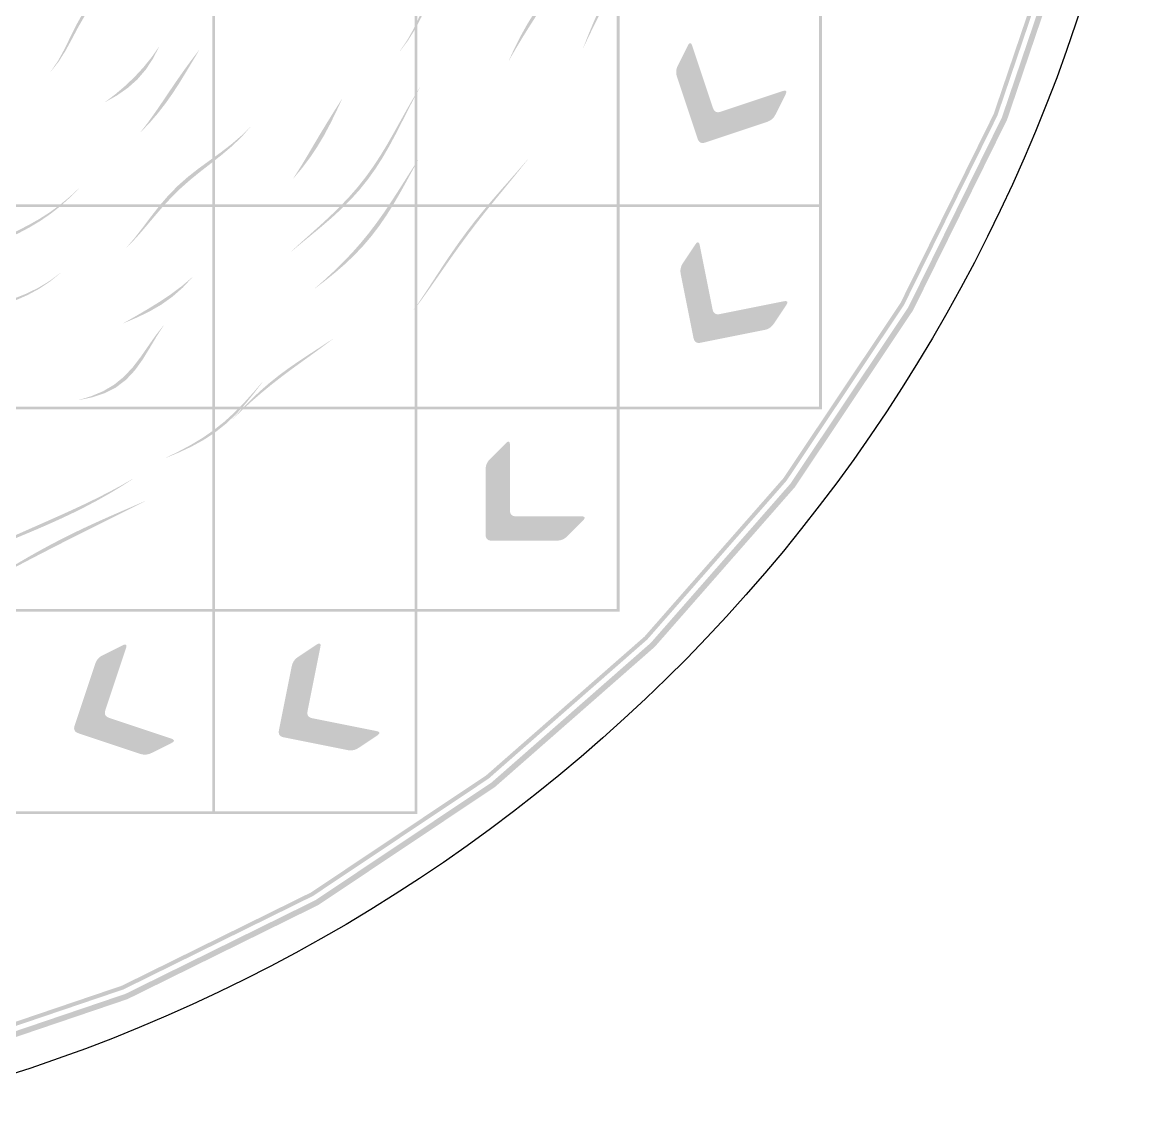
# Model space of a CAD drawing. Header units: millimetres. Extents: x 0 to 409, y 0 to 409.
# Drawn here: x 268.5 to 405.5, y 3.8 to 139.8 of the extents above; entities that cross this region are included whole.
import ezdxf

# ---------------------------------------------------------------- set-up
doc = ezdxf.new("R2010")
doc.units = ezdxf.units.MM
doc.layers.add('CUT', color=1, linetype='Continuous')
doc.layers.add('RASTER', color=7, linetype='Continuous')

msp = doc.modelspace()

# ---------------------------------------------------------------- hatches: boundary and pattern name
at = {"layer": 'RASTER'}
h = msp.add_hatch(color=7, dxfattribs=at)
h.paths.add_polyline_path([(405.485, 204.643), (403.766, 178.427), (398.641, 152.661), (390.196, 127.784), (378.577, 104.221), (363.981, 82.378), (346.659, 62.626), (326.907, 45.304), (305.064, 30.708), (281.501, 19.089), (256.624, 10.644), (230.858, 5.519), (204.642, 3.8), (178.427, 5.519), (152.661, 10.644), (127.783, 19.089), (104.221, 30.708), (82.377, 45.304), (62.625, 62.626), (45.303, 82.378), (30.708, 104.221), (19.088, 127.784), (10.644, 152.661), (5.518, 178.427), (3.8, 204.643), (5.518, 230.858), (10.644, 256.624), (19.088, 281.502), (30.708, 305.064), (45.303, 326.908), (62.625, 346.66), (82.377, 363.982), (104.221, 378.577), (127.783, 390.197), (152.661, 398.641), (178.427, 403.767), (204.642, 405.485), (230.858, 403.767), (256.624, 398.641), (281.501, 390.197), (305.064, 378.577), (326.907, 363.982), (346.659, 346.66), (363.981, 326.908), (378.577, 305.064), (390.196, 281.502), (398.641, 256.624), (403.766, 230.858)])
h.paths.add_polyline_path([(404.785, 204.643), (403.072, 178.519), (397.965, 152.842), (389.55, 128.051), (377.971, 104.571), (363.426, 82.804), (346.164, 63.121), (326.481, 45.859), (304.714, 31.314), (281.234, 19.735), (256.443, 11.32), (230.766, 6.213), (204.642, 4.5), (178.519, 6.213), (152.842, 11.32), (128.051, 19.735), (104.571, 31.314), (82.803, 45.859), (63.12, 63.121), (45.859, 82.804), (31.314, 104.571), (19.735, 128.051), (11.32, 152.842), (6.212, 178.519), (4.5, 204.643), (6.212, 230.766), (11.32, 256.443), (19.735, 281.234), (31.314, 304.714), (45.859, 326.482), (63.12, 346.165), (82.803, 363.426), (104.571, 377.971), (128.051, 389.55), (152.842, 397.965), (178.519, 403.073), (204.642, 404.785), (230.766, 403.073), (256.443, 397.965), (281.234, 389.55), (304.714, 377.971), (326.481, 363.426), (346.164, 346.165), (363.426, 326.482), (377.971, 304.714), (389.55, 281.234), (397.965, 256.443), (403.072, 230.766)])
h = msp.add_hatch(color=7, dxfattribs=at)
h.paths.add_polyline_path([(404.185, 204.643), (402.478, 178.597), (397.385, 152.997), (388.995, 128.281), (377.451, 104.871), (362.95, 83.169), (345.74, 63.545), (326.116, 46.335), (304.414, 31.834), (281.004, 20.29), (256.288, 11.9), (230.688, 6.807), (204.642, 5.1), (178.597, 6.807), (152.997, 11.9), (128.281, 20.29), (104.871, 31.834), (83.169, 46.335), (63.545, 63.545), (46.335, 83.169), (31.834, 104.871), (20.289, 128.281), (11.899, 152.997), (6.807, 178.597), (5.1, 204.643), (6.807, 230.688), (11.899, 256.288), (20.289, 281.004), (31.834, 304.414), (46.335, 326.116), (63.545, 345.74), (83.169, 362.95), (104.871, 377.451), (128.281, 388.996), (152.997, 397.386), (178.597, 402.478), (204.642, 404.185), (230.688, 402.478), (256.288, 397.386), (281.004, 388.996), (304.414, 377.451), (326.116, 362.95), (345.74, 345.74), (362.95, 326.116), (377.451, 304.414), (388.995, 281.004), (397.385, 256.288), (402.478, 230.688)])
h.paths.add_polyline_path([(403.685, 204.643), (401.982, 178.662), (396.903, 153.127), (388.534, 128.472), (377.018, 105.121), (362.553, 83.473), (345.387, 63.898), (325.812, 46.732), (304.164, 32.267), (280.813, 20.751), (256.158, 12.382), (230.623, 7.303), (204.642, 5.6), (178.662, 7.303), (153.126, 12.382), (128.472, 20.751), (105.121, 32.267), (83.473, 46.732), (63.898, 63.898), (46.731, 83.473), (32.267, 105.121), (20.751, 128.472), (12.382, 153.127), (7.303, 178.662), (5.6, 204.643), (7.303, 230.623), (12.382, 256.159), (20.751, 280.813), (32.267, 304.164), (46.731, 325.812), (63.898, 345.387), (83.473, 362.554), (105.121, 377.018), (128.472, 388.534), (153.126, 396.903), (178.662, 401.982), (204.642, 403.685), (230.623, 401.982), (256.158, 396.903), (280.813, 388.534), (304.164, 377.018), (325.812, 362.554), (345.387, 345.387), (362.553, 325.812), (377.018, 304.164), (388.534, 280.813), (396.903, 256.159), (401.982, 230.623)])
for points in [[(325.329, 160.643), (324.494, 159.202), (323.703, 157.752), (322.976, 156.281), (322.322, 154.783), (321.744, 153.251), (321.237, 151.686), (320.784, 150.089), (320.365, 148.468), (319.954, 146.834), (319.52, 145.201), (319.035, 143.584), (318.475, 142), (317.817, 140.462), (317.05, 138.984), (316.168, 137.572), (315.174, 136.229), (315.157, 136.24), (316.08, 137.624), (316.894, 139.075), (317.597, 140.587), (318.197, 142.153), (318.71, 143.758), (319.157, 145.388), (319.568, 147.027), (319.97, 148.66), (320.394, 150.272), (320.865, 151.854), (321.406, 153.4), (322.03, 154.907), (322.741, 156.377), (323.535, 157.818), (324.399, 159.238), (325.31, 160.65)], [(345.711, 152.146), (345.007, 150.723), (344.289, 149.31), (343.559, 147.905), (342.824, 146.505), (342.087, 145.109), (341.353, 143.715), (340.626, 142.32), (339.909, 140.922), (339.206, 139.519), (338.518, 138.108), (337.847, 136.689), (337.829, 136.698), (338.405, 138.164), (339.004, 139.616), (339.633, 141.052), (340.296, 142.471), (340.994, 143.875), (341.726, 145.266), (342.49, 146.646), (343.277, 148.02), (344.08, 149.393), (344.889, 150.769), (345.692, 152.152)], [(281.658, 146.062), (280.384, 145.085), (279.165, 144.081), (278.046, 143.006), (277.051, 141.831), (276.174, 140.549), (275.385, 139.176), (274.633, 137.752), (273.859, 136.33), (273.005, 134.97), (272.025, 133.725), (272.011, 133.74), (272.917, 135.06), (273.702, 136.485), (274.419, 137.957), (275.132, 139.41), (275.904, 140.79), (276.79, 142.057), (277.819, 143.197), (278.994, 144.22), (280.286, 145.163), (281.642, 146.074)], [(335.592, 146.318), (334.726, 144.902), (333.846, 143.497), (332.958, 142.102), (332.067, 140.712), (331.182, 139.324), (330.312, 137.932), (329.467, 136.53), (328.653, 135.111), (328.636, 135.121), (329.32, 136.609), (330.055, 138.069), (330.849, 139.496), (331.706, 140.893), (332.621, 142.266), (333.583, 143.622), (334.574, 144.971), (335.574, 146.326)], [(291.967, 141.968), (292.317, 141.968), (292.317, 117.318), (291.967, 117.318)], [(316.967, 141.968), (317.317, 141.968), (317.317, 117.318), (316.967, 117.318)], [(341.967, 141.968), (342.317, 141.968), (342.317, 117.318), (341.967, 117.318)], [(366.967, 141.968), (367.317, 141.968), (367.317, 117.318), (366.967, 117.318)], [(362.428, 131.306), (362.589, 131.351), (362.718, 131.368), (362.814, 131.356), (362.878, 131.316), (362.908, 131.248), (362.906, 131.151), (362.871, 131.026), (362.804, 130.872), (361.574, 128.413), (361.484, 128.252), (361.383, 128.105), (361.27, 127.971), (361.145, 127.85), (361.008, 127.744), (360.859, 127.651), (360.699, 127.571), (360.527, 127.505), (352.894, 124.96), (352.724, 124.916), (352.568, 124.901), (352.427, 124.916), (352.301, 124.96), (352.19, 125.035), (352.094, 125.138), (352.012, 125.272), (351.946, 125.435), (349.401, 133.068), (349.351, 133.245), (349.318, 133.421), (349.304, 133.596), (349.307, 133.769), (349.328, 133.941), (349.367, 134.112), (349.424, 134.282), (349.499, 134.45), (350.729, 136.91), (350.812, 137.056), (350.891, 137.159), (350.967, 137.219), (351.04, 137.235), (351.11, 137.208), (351.177, 137.139), (351.241, 137.025), (351.302, 136.869), (353.846, 129.236), (353.913, 129.073), (353.994, 128.94), (354.091, 128.836), (354.202, 128.762), (354.328, 128.717), (354.469, 128.702), (354.624, 128.717), (354.795, 128.762)], [(285.398, 136.772), (284.649, 135.323), (283.766, 133.977), (282.727, 132.766), (281.531, 131.701), (280.198, 130.775), (278.765, 129.963), (278.751, 129.978), (280.025, 130.944), (281.239, 131.978), (282.387, 133.078), (283.466, 134.245), (284.467, 135.48), (285.383, 136.785)], [(290.345, 136.355), (289.549, 135.027), (288.753, 133.689), (287.939, 132.359), (287.09, 131.05), (286.192, 129.777), (285.237, 128.55), (284.222, 127.375), (283.148, 126.256), (283.134, 126.27), (284.084, 127.509), (284.991, 128.782), (285.871, 130.072), (286.739, 131.363), (287.61, 132.644), (288.495, 133.907), (289.4, 135.149), (290.329, 136.368)], [(317.605, 131.716), (316.839, 130.293), (316.096, 128.851), (315.361, 127.398), (314.617, 125.945), (313.844, 124.505), (313.026, 123.093), (312.149, 121.72), (311.204, 120.396), (310.187, 119.129), (309.099, 117.92), (307.948, 116.767), (306.745, 115.662), (305.507, 114.596), (304.249, 113.554), (302.99, 112.521), (301.743, 111.483), (301.729, 111.497), (302.922, 112.585), (304.129, 113.664), (305.337, 114.748), (306.531, 115.849), (307.695, 116.981), (308.817, 118.154), (309.886, 119.373), (310.895, 120.641), (311.842, 121.956), (312.733, 123.313), (313.577, 124.701), (314.385, 126.111), (315.174, 127.528), (315.961, 128.943), (316.761, 130.345), (317.588, 131.726)], [(308.006, 130.312), (307.307, 128.816), (306.581, 127.33), (305.806, 125.872), (304.965, 124.458), (304.052, 123.096), (303.066, 121.789), (302.015, 120.535), (302, 120.548), (302.886, 121.94), (303.738, 123.353), (304.574, 124.771), (305.41, 126.18), (306.258, 127.576), (307.119, 128.955), (307.99, 130.323)], [(296.745, 126.951), (295.655, 125.706), (294.462, 124.551), (293.194, 123.47), (291.884, 122.436), (290.57, 121.415), (289.286, 120.374), (288.055, 119.285), (286.886, 118.135), (285.772, 116.924), (284.694, 115.667), (283.623, 114.393), (282.526, 113.139), (281.373, 111.942), (281.36, 111.958), (282.443, 113.237), (283.472, 114.566), (284.481, 115.904), (285.506, 117.211), (286.581, 118.455), (287.728, 119.62), (288.955, 120.704), (290.253, 121.723), (291.599, 122.704), (292.958, 123.686), (294.291, 124.704), (295.558, 125.789), (296.73, 126.964)], [(317.418, 122.808), (316.662, 121.423), (315.905, 120.032), (315.134, 118.646), (314.333, 117.276), (313.49, 115.934), (312.593, 114.631), (311.635, 113.376), (310.613, 112.174), (309.528, 111.029), (308.383, 109.939), (307.187, 108.9), (305.951, 107.904), (304.689, 106.94), (304.675, 106.954), (305.855, 107.995), (307.012, 109.062), (308.137, 110.162), (309.224, 111.3), (310.267, 112.476), (311.265, 113.692), (312.219, 114.943), (313.134, 116.224), (314.015, 117.529), (314.872, 118.849), (315.715, 120.176), (316.555, 121.502), (317.402, 122.82)], [(330.954, 122.849), (329.911, 121.533), (328.853, 120.23), (327.79, 118.935), (326.731, 117.641), (325.685, 116.34), (324.657, 115.028), (323.648, 113.702), (322.66, 112.36), (321.688, 111.004), (320.728, 109.636), (319.77, 108.261), (318.807, 106.887), (317.829, 105.522), (316.825, 104.175), (316.81, 104.188), (317.763, 105.58), (318.692, 106.986), (319.61, 108.395), (320.529, 109.798), (321.46, 111.186), (322.412, 112.554), (323.392, 113.898), (324.404, 115.217), (325.449, 116.512), (326.522, 117.789), (327.619, 119.055), (328.728, 120.315), (329.838, 121.581), (330.937, 122.86)], [(275.483, 119.266), (274.393, 118.16), (273.241, 117.124), (272.026, 116.165), (270.752, 115.286), (269.424, 114.485), (268.049, 113.757), (266.636, 113.093), (265.197, 112.483), (263.742, 111.911), (262.283, 111.362), (260.83, 110.82), (259.39, 110.27), (257.97, 109.698), (256.576, 109.092), (255.207, 108.444), (255.198, 108.461), (256.533, 109.171), (257.894, 109.834), (259.281, 110.457), (260.692, 111.05), (262.121, 111.624), (263.561, 112.195), (265.004, 112.776), (266.439, 113.384), (267.856, 114.033), (269.244, 114.736), (270.593, 115.501), (271.896, 116.337), (273.145, 117.246), (274.337, 118.229), (275.47, 119.282)], [(266.967, 117.318), (292.317, 117.318), (292.317, 116.968), (266.967, 116.968)], [(291.967, 117.318), (317.317, 117.318), (317.317, 116.968), (291.967, 116.968)], [(291.967, 116.968), (292.317, 116.968), (292.317, 92.318), (291.967, 92.318)], [(316.967, 117.318), (342.317, 117.318), (342.317, 116.968), (316.967, 116.968)], [(316.967, 116.968), (317.317, 116.968), (317.317, 92.318), (316.967, 92.318)], [(341.967, 117.318), (367.317, 117.318), (367.317, 116.968), (341.967, 116.968)], [(341.967, 116.968), (342.317, 116.968), (342.317, 92.318), (341.967, 92.318)], [(366.967, 116.968), (367.317, 116.968), (367.317, 92.318), (366.967, 92.318)], [(362.574, 105.328), (362.74, 105.352), (362.87, 105.353), (362.964, 105.329), (363.022, 105.282), (363.044, 105.21), (363.03, 105.114), (362.98, 104.995), (362.894, 104.851), (361.368, 102.563), (361.259, 102.414), (361.14, 102.28), (361.011, 102.162), (360.872, 102.058), (360.723, 101.969), (360.564, 101.895), (360.396, 101.836), (360.217, 101.791), (352.327, 100.213), (352.152, 100.19), (351.996, 100.195), (351.858, 100.227), (351.739, 100.287), (351.637, 100.374), (351.555, 100.489), (351.49, 100.632), (351.444, 100.802), (349.866, 108.691), (349.839, 108.874), (349.828, 109.052), (349.835, 109.227), (349.86, 109.399), (349.903, 109.567), (349.963, 109.732), (350.04, 109.893), (350.135, 110.051), (351.661, 112.339), (351.761, 112.474), (351.852, 112.566), (351.935, 112.616), (352.01, 112.623), (352.076, 112.588), (352.134, 112.51), (352.183, 112.39), (352.224, 112.228), (353.802, 104.338), (353.848, 104.168), (353.912, 104.025), (353.995, 103.911), (354.096, 103.823), (354.216, 103.763), (354.353, 103.731), (354.51, 103.727), (354.684, 103.75)], [(273.185, 108.802), (271.914, 107.765), (270.55, 106.86), (269.103, 106.083), (267.589, 105.419), (266.032, 104.839), (264.457, 104.305), (262.891, 103.776), (261.355, 103.211), (259.864, 102.579), (258.423, 101.859), (257.031, 101.045), (255.677, 100.147), (254.345, 99.188), (253.015, 98.206), (251.666, 97.241), (251.658, 97.259), (252.977, 98.289), (254.277, 99.334), (255.579, 100.347), (256.906, 101.292), (258.275, 102.142), (259.698, 102.886), (261.178, 103.528), (262.71, 104.09), (264.279, 104.604), (265.865, 105.111), (267.441, 105.653), (268.981, 106.27), (270.461, 106.993), (271.861, 107.841), (273.173, 108.818)], [(289.501, 108.281), (288.333, 107.031), (287.057, 105.904), (285.669, 104.913), (284.178, 104.055), (282.614, 103.304), (281.014, 102.618), (281.002, 102.634), (282.482, 103.477), (283.954, 104.339), (285.407, 105.236), (286.825, 106.182), (288.192, 107.197), (289.488, 108.296)], [(285.989, 102.36), (285.098, 100.999), (284.248, 99.564), (283.374, 98.137), (282.414, 96.803), (281.321, 95.636), (280.071, 94.686), (278.662, 93.97), (277.12, 93.465), (275.491, 93.116), (275.48, 93.133), (277.026, 93.609), (278.492, 94.224), (279.841, 95.021), (281.058, 96.011), (282.146, 97.175), (283.133, 98.463), (284.063, 99.808), (284.992, 101.136), (285.976, 102.376)], [(306.881, 100.675), (305.605, 99.715), (304.315, 98.775), (303.024, 97.844), (301.741, 96.91), (300.476, 95.961), (299.233, 94.99), (298.017, 93.99), (296.829, 92.958), (295.665, 91.893), (294.52, 90.801), (294.508, 90.817), (295.592, 91.984), (296.699, 93.115), (297.841, 94.199), (299.025, 95.231), (300.255, 96.212), (301.528, 97.146), (302.839, 98.045), (304.175, 98.924), (305.524, 99.799), (306.867, 100.689)], [(298.211, 95.383), (297.16, 94.005), (296.07, 92.66), (294.915, 91.384), (293.676, 90.206), (292.343, 89.144), (290.919, 88.205), (289.414, 87.38), (287.849, 86.649), (286.249, 85.981), (286.238, 85.998), (287.776, 86.752), (289.286, 87.557), (290.747, 88.436), (292.147, 89.402), (293.477, 90.462), (294.736, 91.609), (295.932, 92.829), (297.079, 94.101), (298.198, 95.398)], [(266.967, 92.318), (292.317, 92.318), (292.317, 91.968), (266.967, 91.968)], [(291.967, 92.318), (317.317, 92.318), (317.317, 91.968), (291.967, 91.968)], [(291.967, 91.968), (292.317, 91.968), (292.317, 67.318), (291.967, 67.318)], [(316.967, 92.318), (342.317, 92.318), (342.317, 91.968), (316.967, 91.968)], [(316.967, 91.968), (317.317, 91.968), (317.317, 67.318), (316.967, 67.318)], [(341.967, 92.318), (367.317, 92.318), (367.317, 91.968), (341.967, 91.968)], [(341.967, 91.968), (342.317, 91.968), (342.317, 67.318), (341.967, 67.318)], [(337.554, 78.759), (337.722, 78.75), (337.849, 78.726), (337.937, 78.684), (337.984, 78.626), (337.992, 78.552), (337.959, 78.46), (337.887, 78.353), (337.774, 78.228), (335.83, 76.284), (335.694, 76.16), (335.551, 76.052), (335.401, 75.961), (335.244, 75.886), (335.081, 75.828), (334.91, 75.787), (334.733, 75.762), (334.549, 75.754), (326.503, 75.754), (326.327, 75.765), (326.175, 75.8), (326.046, 75.859), (325.941, 75.941), (325.859, 76.047), (325.8, 76.175), (325.765, 76.328), (325.753, 76.504), (325.753, 84.55), (325.762, 84.734), (325.786, 84.911), (325.828, 85.081), (325.886, 85.245), (325.96, 85.401), (326.052, 85.551), (326.159, 85.694), (326.284, 85.83), (328.228, 87.774), (328.352, 87.887), (328.46, 87.96), (328.551, 87.992), (328.626, 87.985), (328.684, 87.937), (328.725, 87.85), (328.75, 87.722), (328.758, 87.555), (328.758, 79.509), (328.77, 79.333), (328.805, 79.181), (328.864, 79.052), (328.946, 78.946), (329.051, 78.864), (329.18, 78.806), (329.333, 78.77), (329.508, 78.759)], [(282.162, 83.372), (280.741, 82.46), (279.295, 81.588), (277.826, 80.757), (276.335, 79.965), (274.825, 79.209), (273.299, 78.485), (271.761, 77.79), (270.214, 77.118), (268.661, 76.463), (267.106, 75.82), (265.549, 75.184), (263.994, 74.549), (262.442, 73.913), (260.893, 73.272), (260.885, 73.29), (262.398, 74.012), (263.915, 74.724), (265.436, 75.425), (266.962, 76.117), (268.493, 76.8), (270.028, 77.479), (271.567, 78.158), (273.105, 78.842), (274.641, 79.538), (276.17, 80.251), (277.69, 80.987), (279.196, 81.752), (280.684, 82.552), (282.151, 83.389)], [(283.621, 80.6), (282.203, 79.885), (280.786, 79.175), (279.37, 78.468), (277.956, 77.762), (276.544, 77.056), (275.135, 76.348), (273.73, 75.638), (272.327, 74.923), (270.927, 74.203), (269.53, 73.478), (268.135, 72.747), (266.742, 72.009), (265.349, 71.266), (263.957, 70.518), (263.948, 70.536), (265.301, 71.372), (266.654, 72.197), (268.01, 73.007), (269.372, 73.798), (270.742, 74.568), (272.123, 75.314), (273.516, 76.036), (274.923, 76.735), (276.343, 77.412), (277.777, 78.071), (279.222, 78.716), (280.678, 79.352), (282.142, 79.983), (283.61, 80.617)], [(266.967, 67.318), (292.317, 67.318), (292.317, 66.968), (266.967, 66.968)], [(291.967, 67.318), (317.317, 67.318), (317.317, 66.968), (291.967, 66.968)], [(316.967, 67.318), (342.317, 67.318), (342.317, 66.968), (316.967, 66.968)], [(291.967, 66.968), (292.317, 66.968), (292.317, 42.318), (291.967, 42.318)], [(316.967, 66.968), (317.317, 66.968), (317.317, 42.318), (316.967, 42.318)], [(312.227, 52.224), (312.39, 52.183), (312.51, 52.134), (312.588, 52.076), (312.623, 52.01), (312.616, 51.935), (312.566, 51.852), (312.474, 51.761), (312.339, 51.661), (310.051, 50.136), (309.893, 50.04), (309.732, 49.963), (309.567, 49.903), (309.399, 49.86), (309.227, 49.836), (309.052, 49.828), (308.873, 49.839), (308.691, 49.867), (300.802, 51.445), (300.631, 51.491), (300.489, 51.555), (300.374, 51.638), (300.287, 51.739), (300.227, 51.858), (300.195, 51.996), (300.19, 52.153), (300.213, 52.327), (301.791, 60.217), (301.835, 60.396), (301.894, 60.565), (301.968, 60.724), (302.057, 60.873), (302.161, 61.011), (302.28, 61.14), (302.414, 61.259), (302.562, 61.368), (304.85, 62.894), (304.994, 62.98), (305.114, 63.03), (305.21, 63.044), (305.282, 63.022), (305.329, 62.964), (305.353, 62.87), (305.352, 62.74), (305.327, 62.574), (303.749, 54.685), (303.726, 54.51), (303.731, 54.354), (303.763, 54.216), (303.823, 54.096), (303.91, 53.995), (304.025, 53.912), (304.168, 53.848), (304.338, 53.802)], [(286.869, 51.302), (287.025, 51.241), (287.138, 51.177), (287.208, 51.11), (287.235, 51.04), (287.218, 50.967), (287.159, 50.891), (287.056, 50.812), (286.91, 50.73), (284.45, 49.5), (284.282, 49.425), (284.112, 49.368), (283.941, 49.329), (283.769, 49.307), (283.595, 49.304), (283.421, 49.319), (283.245, 49.351), (283.068, 49.401), (275.435, 51.946), (275.271, 52.013), (275.138, 52.094), (275.034, 52.19), (274.96, 52.302), (274.916, 52.428), (274.901, 52.568), (274.916, 52.724), (274.96, 52.894), (277.505, 60.528), (277.571, 60.7), (277.65, 60.86), (277.743, 61.008), (277.85, 61.145), (277.97, 61.27), (278.104, 61.383), (278.252, 61.485), (278.413, 61.574), (280.872, 62.804), (281.026, 62.872), (281.151, 62.907), (281.248, 62.909), (281.316, 62.878), (281.356, 62.815), (281.368, 62.719), (281.351, 62.59), (281.306, 62.428), (278.761, 54.795), (278.717, 54.625), (278.702, 54.469), (278.717, 54.328), (278.761, 54.202), (278.836, 54.091), (278.939, 53.995), (279.073, 53.913), (279.236, 53.846)], [(266.967, 42.318), (292.317, 42.318), (292.317, 41.968), (266.967, 41.968)], [(291.967, 42.318), (317.317, 42.318), (317.317, 41.968), (291.967, 41.968)]]:
    msp.add_hatch(color=7, dxfattribs=at).paths.add_polyline_path(points)

# ---------------------------------------------------------------- linework, layer by layer
at = {"layer": 'CUT'}
msp.add_lwpolyline([(399.811, 143.099), (398.707, 139.702), (397.544, 136.325), (396.323, 132.969), (395.043, 129.635), (393.705, 126.323), (392.309, 123.035), (390.856, 119.773), (389.347, 116.536), (387.781, 113.326), (386.159, 110.143), (384.482, 106.99), (382.751, 103.866), (380.965, 100.773), (379.125, 97.711), (377.232, 94.683), (375.287, 91.687), (373.29, 88.726), (371.241, 85.801), (369.141, 82.911), (366.992, 80.059), (364.793, 77.244), (362.545, 74.469), (360.249, 71.733), (357.906, 69.037), (355.516, 66.383), (353.08, 63.771), (350.599, 61.202), (348.073, 58.677), (345.504, 56.196), (342.892, 53.76), (340.237, 51.37), (337.542, 49.027), (334.806, 46.731), (332.03, 44.484), (329.215, 42.285), (326.363, 40.135), (323.473, 38.036), (320.547, 35.988), (317.586, 33.99), (314.591, 32.045), (311.562, 30.153), (308.5, 28.313), (305.407, 26.528), (302.283, 24.796), (299.13, 23.119), (295.947, 21.498), (292.737, 19.933), (289.5, 18.423), (286.237, 16.971), (282.949, 15.575), (279.638, 14.237), (276.303, 12.957), (272.947, 11.736), (269.57, 10.573), (266.173, 9.47)], dxfattribs=at)

doc.saveas('drawing.dxf')
